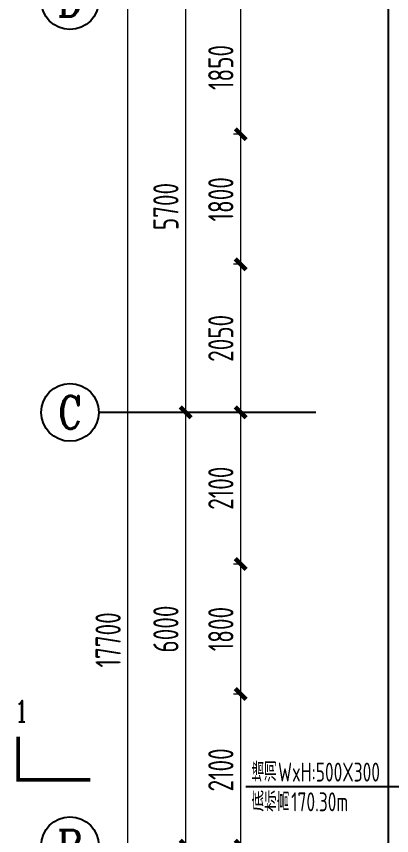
# Model space of a CAD drawing. Header units: millimetres. Extents: x 1742399 to 4898386, y 2481636 to 5226310.
# Drawn here: x 2083643 to 2088838, y 2668980 to 2680323 of the extents above; entities that cross this region are included whole.
import ezdxf
from ezdxf.enums import TextEntityAlignment as Align

# ---------------------------------------------------------------- set-up
doc = ezdxf.new("R2010")
doc.units = ezdxf.units.MM
doc.header["$LTSCALE"] = 1000
for name, color, linetype in [('AXIS', 3, 'Continuous'), ('AXIS_TEXT', 7, 'Continuous'), ('DIM_SYMB', 3, 'Continuous'), ('GROUND', 2, 'Continuous'), ('PUB_DIM', 3, 'Continuous'), ('YHJ_引出、索引', 3, 'Continuous')]:
    doc.layers.add(name, color=color, linetype=linetype)
doc.styles.add('_TCH_AXIS', font='COMPLEX', dxfattribs={"bigfont": 'GBCBIG'})
doc.styles.add('_TCH_LABEL', font='COMPLEX', dxfattribs={"bigfont": 'GBCBIG'})
doc.styles.add('COMPLEX', font='COMPLEX')
doc.styles.add('TSSD_Rein', font='TSSDENG', dxfattribs={"width": 0.7, "bigfont": '@1HZTXT'})
doc.styles.add('TSSD_REIN_T3', font='tssdeng.shx', dxfattribs={"width": 0.7, "bigfont": 'hztxt.shx'})
doc.dimstyles.new('_TCH_ARCH&&100', dxfattribs={"dimtxt": 350, "dimasz": 150, "dimexe": 100, "dimexo": 200, "dimgap": 100, "dimtad": 1, "dimdec": 0, "dimzin": 0, "dimdsep": 46, "dimtxsty": 'TSSD_REIN_T3', "dimblk": 'ARCHTICK', "dimcen": 0.09, "dimclrt": 7, "dimazin": 2, "dimtfac": 1, "dimtdec": 0, "dimtix": 1, "dimtmove": 2, "dimatfit": 3, "dimfxl": 1, "dimfxlon": 1, "dimtolj": 1, "dimtzin": 0, "dimlwd": 18, "dimlwe": 18, "dimarcsym": 0})

# ---------------------------------------------------------------- blocks, each defined once
blk = doc.blocks.new('_AXISO')
blk.add_circle((0, 0), 0.5)
at = {"layer": 'AXIS_TEXT', "style": 'COMPLEX', "width": 1.041667}
blk.add_attdef('A', text='', height=0.56, dxfattribs=at).set_placement((-0.25, -0.28), (0.25, -0.28), align=Align.FIT)
blk = doc.blocks.new('_ArchTick')
at = {"color": 0, "linetype": 'ByBlock', "const_width": 0.4}
blk.add_lwpolyline([(-0.5, -0.5), (0.5, 0.5)], dxfattribs=at)
blk = doc.blocks.new('*D130')
at = {"layer": 'AXIS', "color": 0, "lineweight": 18, "transparency": 16777216}
for p, q in [((2085189, 2680540), (2085088, 2680540)), ((2085188, 2662840), (2085188, 2680540)), ((2085189, 2662840), (2085088, 2662840))]:
    blk.add_line(p, q, dxfattribs=at)
at = {"layer": 'Defpoints', "color": 0, "transparency": 16777216}
for p in [(2085188, 2680540), (2088488, 2680540), (2088488, 2662840)]:
    blk.add_point(p, dxfattribs=at)
at = {"layer": 'AXIS', "color": 0, "lineweight": 18, "transparency": 16777216, "xscale": 150, "yscale": 150, "zscale": 150}
for p, rotation in [((2085188, 2680540), 90), ((2085188, 2662840), 270)]:
    blk.add_blockref('_ArchTick', p, dxfattribs=dict(at, rotation=rotation))
at = {"layer": 'AXIS', "color": 7, "transparency": 16777216, "insert": (2084913, 2671690), "char_height": 350, "attachment_point": 5, "rotation": 90, "style": 'TSSD_REIN_T3'}
blk.add_mtext('\\A1;17700', dxfattribs=at)
blk = doc.blocks.new('*D132')
at = {"layer": 'AXIS', "color": 0, "lineweight": 18, "transparency": 16777216}
for p, q in [((2085989, 2674840), (2085888, 2674840)), ((2085988, 2668840), (2085988, 2674840)), ((2085989, 2668840), (2085888, 2668840))]:
    blk.add_line(p, q, dxfattribs=at)
at = {"layer": 'Defpoints', "color": 0, "transparency": 16777216}
for p in [(2085988, 2674840), (2088488, 2674840), (2088488, 2668840)]:
    blk.add_point(p, dxfattribs=at)
at = {"layer": 'AXIS', "color": 0, "lineweight": 18, "transparency": 16777216, "xscale": 150, "yscale": 150, "zscale": 150}
for p, rotation in [((2085988, 2674840), 90), ((2085988, 2668840), 270)]:
    blk.add_blockref('_ArchTick', p, dxfattribs=dict(at, rotation=rotation))
at = {"layer": 'AXIS', "color": 7, "transparency": 16777216, "insert": (2085713, 2671840), "char_height": 350, "attachment_point": 5, "rotation": 90, "style": 'TSSD_REIN_T3'}
blk.add_mtext('\\A1;6000', dxfattribs=at)
blk = doc.blocks.new('*D133')
at = {"layer": 'AXIS', "color": 0, "lineweight": 18, "transparency": 16777216}
for p, q in [((2085989, 2680540), (2085888, 2680540)), ((2085988, 2674840), (2085988, 2680540)), ((2085989, 2674840), (2085888, 2674840))]:
    blk.add_line(p, q, dxfattribs=at)
at = {"layer": 'Defpoints', "color": 0, "transparency": 16777216}
for p in [(2085988, 2680540), (2088488, 2680540), (2088488, 2674840)]:
    blk.add_point(p, dxfattribs=at)
at = {"layer": 'AXIS', "color": 0, "lineweight": 18, "transparency": 16777216, "xscale": 150, "yscale": 150, "zscale": 150}
for p, rotation in [((2085988, 2680540), 90), ((2085988, 2674840), 270)]:
    blk.add_blockref('_ArchTick', p, dxfattribs=dict(at, rotation=rotation))
at = {"layer": 'AXIS', "color": 7, "transparency": 16777216, "insert": (2085713, 2677690), "char_height": 350, "attachment_point": 5, "rotation": 90, "style": 'TSSD_REIN_T3'}
blk.add_mtext('\\A1;5700', dxfattribs=at)
blk = doc.blocks.new('*D168')
at = {"layer": 'Defpoints', "color": 0, "transparency": 16777216}
for p in [(2086749, 2670940), (2088488, 2670940), (2088488, 2668840)]:
    blk.add_point(p, dxfattribs=at)
at = {"layer": 'PUB_DIM', "color": 0, "lineweight": 18, "transparency": 16777216}
for p, q in [((2086750, 2670940), (2086649, 2670940)), ((2086749, 2668840), (2086749, 2670940)), ((2086750, 2668840), (2086649, 2668840))]:
    blk.add_line(p, q, dxfattribs=at)
at = {"layer": 'PUB_DIM', "color": 0, "lineweight": 18, "transparency": 16777216, "xscale": 150, "yscale": 150, "zscale": 150}
for p, rotation in [((2086749, 2670940), 90), ((2086749, 2668840), 270)]:
    blk.add_blockref('_ArchTick', p, dxfattribs=dict(at, rotation=rotation))
at = {"layer": 'PUB_DIM', "color": 7, "transparency": 16777216, "insert": (2086474, 2669890), "char_height": 350, "attachment_point": 5, "rotation": 90, "style": 'TSSD_REIN_T3'}
blk.add_mtext('\\A1;2100', dxfattribs=at)
blk = doc.blocks.new('*D169')
at = {"layer": 'Defpoints', "color": 0, "transparency": 16777216}
for p in [(2086749, 2672740), (2088488, 2672740), (2088488, 2670940)]:
    blk.add_point(p, dxfattribs=at)
at = {"layer": 'PUB_DIM', "color": 0, "lineweight": 18, "transparency": 16777216}
for p, q in [((2086750, 2672740), (2086649, 2672740)), ((2086749, 2670940), (2086749, 2672740)), ((2086750, 2670940), (2086649, 2670940))]:
    blk.add_line(p, q, dxfattribs=at)
at = {"layer": 'PUB_DIM', "color": 0, "lineweight": 18, "transparency": 16777216, "xscale": 150, "yscale": 150, "zscale": 150}
for p, rotation in [((2086749, 2672740), 90), ((2086749, 2670940), 270)]:
    blk.add_blockref('_ArchTick', p, dxfattribs=dict(at, rotation=rotation))
at = {"layer": 'PUB_DIM', "color": 7, "transparency": 16777216, "insert": (2086474, 2671840), "char_height": 350, "attachment_point": 5, "rotation": 90, "style": 'TSSD_REIN_T3'}
blk.add_mtext('\\A1;1800', dxfattribs=at)
blk = doc.blocks.new('*D170')
at = {"layer": 'Defpoints', "color": 0, "transparency": 16777216}
for p in [(2086749, 2674840), (2088488, 2674840), (2088488, 2672740)]:
    blk.add_point(p, dxfattribs=at)
at = {"layer": 'PUB_DIM', "color": 0, "lineweight": 18, "transparency": 16777216}
for p, q in [((2086750, 2674840), (2086649, 2674840)), ((2086749, 2672740), (2086749, 2674840)), ((2086750, 2672740), (2086649, 2672740))]:
    blk.add_line(p, q, dxfattribs=at)
at = {"layer": 'PUB_DIM', "color": 0, "lineweight": 18, "transparency": 16777216, "xscale": 150, "yscale": 150, "zscale": 150}
for p, rotation in [((2086749, 2674840), 90), ((2086749, 2672740), 270)]:
    blk.add_blockref('_ArchTick', p, dxfattribs=dict(at, rotation=rotation))
at = {"layer": 'PUB_DIM', "color": 7, "transparency": 16777216, "insert": (2086474, 2673790), "char_height": 350, "attachment_point": 5, "rotation": 90, "style": 'TSSD_REIN_T3'}
blk.add_mtext('\\A1;2100', dxfattribs=at)
blk = doc.blocks.new('*D171')
at = {"layer": 'Defpoints', "color": 0, "transparency": 16777216}
for p in [(2086749, 2676890), (2088488, 2676890), (2088488, 2674840)]:
    blk.add_point(p, dxfattribs=at)
at = {"layer": 'PUB_DIM', "color": 0, "lineweight": 18, "transparency": 16777216}
for p, q in [((2086750, 2676890), (2086649, 2676890)), ((2086749, 2674840), (2086749, 2676890)), ((2086750, 2674840), (2086649, 2674840))]:
    blk.add_line(p, q, dxfattribs=at)
at = {"layer": 'PUB_DIM', "color": 0, "lineweight": 18, "transparency": 16777216, "xscale": 150, "yscale": 150, "zscale": 150}
for p, rotation in [((2086749, 2676890), 90), ((2086749, 2674840), 270)]:
    blk.add_blockref('_ArchTick', p, dxfattribs=dict(at, rotation=rotation))
at = {"layer": 'PUB_DIM', "color": 7, "transparency": 16777216, "insert": (2086474, 2675865), "char_height": 350, "attachment_point": 5, "rotation": 90, "style": 'TSSD_REIN_T3'}
blk.add_mtext('\\A1;2050', dxfattribs=at)
blk = doc.blocks.new('*D172')
at = {"layer": 'Defpoints', "color": 0, "transparency": 16777216}
for p in [(2086749, 2678690), (2088488, 2678690), (2088488, 2676890)]:
    blk.add_point(p, dxfattribs=at)
at = {"layer": 'PUB_DIM', "color": 0, "lineweight": 18, "transparency": 16777216}
for p, q in [((2086750, 2678690), (2086649, 2678690)), ((2086749, 2676890), (2086749, 2678690)), ((2086750, 2676890), (2086649, 2676890))]:
    blk.add_line(p, q, dxfattribs=at)
at = {"layer": 'PUB_DIM', "color": 0, "lineweight": 18, "transparency": 16777216, "xscale": 150, "yscale": 150, "zscale": 150}
for p, rotation in [((2086749, 2678690), 90), ((2086749, 2676890), 270)]:
    blk.add_blockref('_ArchTick', p, dxfattribs=dict(at, rotation=rotation))
at = {"layer": 'PUB_DIM', "color": 7, "transparency": 16777216, "insert": (2086474, 2677790), "char_height": 350, "attachment_point": 5, "rotation": 90, "style": 'TSSD_REIN_T3'}
blk.add_mtext('\\A1;1800', dxfattribs=at)
blk = doc.blocks.new('*D173')
at = {"layer": 'Defpoints', "color": 0, "transparency": 16777216}
for p in [(2086749, 2680540), (2088488, 2680540), (2088488, 2678690)]:
    blk.add_point(p, dxfattribs=at)
at = {"layer": 'PUB_DIM', "color": 0, "lineweight": 18, "transparency": 16777216}
for p, q in [((2086750, 2680540), (2086649, 2680540)), ((2086749, 2678690), (2086749, 2680540)), ((2086750, 2678690), (2086649, 2678690))]:
    blk.add_line(p, q, dxfattribs=at)
at = {"layer": 'PUB_DIM', "color": 0, "lineweight": 18, "transparency": 16777216, "xscale": 150, "yscale": 150, "zscale": 150}
for p, rotation in [((2086749, 2680540), 90), ((2086749, 2678690), 270)]:
    blk.add_blockref('_ArchTick', p, dxfattribs=dict(at, rotation=rotation))
at = {"layer": 'PUB_DIM', "color": 7, "transparency": 16777216, "insert": (2086474, 2679615), "char_height": 350, "attachment_point": 5, "rotation": 90, "style": 'TSSD_REIN_T3'}
blk.add_mtext('\\A1;1850', dxfattribs=at)

msp = doc.modelspace()

# ---------------------------------------------------------------- linework, layer by layer
at = {"layer": 'AXIS'}
msp.add_line((2087788.5, 2674840), (2084785.2, 2674840), dxfattribs=at)
at = {"layer": 'DIM_SYMB', "const_width": 50}
msp.add_lwpolyline([(2083668.1, 2670351.9), (2083668.1, 2669751.9), (2084668.1, 2669751.9)], dxfattribs=at)
at = {"layer": 'GROUND'}
msp.add_line((2088788.5, 2681240), (2088788.5, 2662140), dxfattribs=at)
at = {"layer": 'YHJ_引出、索引'}
msp.add_line((2089048.9, 2669657.7), (2086818.5, 2669657.7), dxfattribs=at)

# ---------------------------------------------------------------- block references
at = {"layer": 'AXIS'}
ref = msp.add_blockref('_AXISO', (2084385.2, 2680540), dxfattribs=dict(at, xscale=800, yscale=800, zscale=800))
ref.add_attrib('A', 'D', dxfattribs={"layer": 'AXIS_TEXT', "height": 435.3, "style": '_TCH_AXIS'}).set_placement((2084209, 2680322.4), (2084561.3, 2680322.4), align=Align.FIT)
ref = msp.add_blockref('_AXISO', (2084385.2, 2674840), dxfattribs=dict(at, xscale=800, yscale=800, zscale=800))
ref.add_attrib('A', 'C', dxfattribs={"layer": 'AXIS_TEXT', "height": 455.7, "style": '_TCH_AXIS'}).set_placement((2084222.4, 2674612.2), (2084547.9, 2674612.2), align=Align.FIT)
ref = msp.add_blockref('_AXISO', (2084385.2, 2668840), dxfattribs=dict(at, xscale=800, yscale=800, zscale=800))
ref.add_attrib('A', 'B', dxfattribs={"layer": 'AXIS_TEXT', "height": 435.3, "style": '_TCH_AXIS'}).set_placement((2084209, 2668622.4), (2084561.3, 2668622.4), align=Align.FIT)

# ---------------------------------------------------------------- texts
at = {"layer": 'DIM_SYMB', "color": 7, "style": '_TCH_LABEL', "width": 0.705882}
msp.add_text('1', height=297.5, dxfattribs=at).set_placement((2083623.1, 2670553.1))
at = {"layer": 'YHJ_引出、索引', "color": 7, "style": 'TSSD_Rein', "width": 0.7}
for s, p in [('墙洞', (2086897.2, 2669728.2)), ('WxH:500X300', (2087264.7, 2669728.2)), ('底标高', (2086897.2, 2669316.4)), ('170.30m', (2087448.5, 2669316.4))]:
    msp.add_text(s, height=262.5, dxfattribs=at).set_placement(p)

# ---------------------------------------------------------------- dimensions: what is measured, and where the dimension line sits
at = {"layer": 'AXIS'}
for p1, p2, distance, picture, middle in [((2088488.5, 2662840), (2088488.5, 2680540), 3300, '*D130', (2084913.5, 2671690)), ((2088488.5, 2674840), (2088488.5, 2680540), 2500, '*D133', (2085713.5, 2677690)), ((2088488.5, 2668840), (2088488.5, 2674840), 2500, '*D132', (2085713.5, 2671840))]:
    dim = msp.add_aligned_dim(p1=p1, p2=p2, distance=distance, dimstyle='_TCH_ARCH&&100', dxfattribs=at)
    dim.commit()
    dim.dimension.update_dxf_attribs({"geometry": picture, "text_midpoint": middle})
at = {"layer": 'PUB_DIM'}
for p1, p2, picture, middle in [((2088488.5, 2678690), (2088488.5, 2680540), '*D173', (2086473.7, 2679615)), ((2088488.5, 2676890), (2088488.5, 2678690), '*D172', (2086473.7, 2677790)), ((2088488.5, 2674840), (2088488.5, 2676890), '*D171', (2086473.7, 2675865)), ((2088488.5, 2672740), (2088488.5, 2674840), '*D170', (2086473.7, 2673790)), ((2088488.5, 2670940), (2088488.5, 2672740), '*D169', (2086473.7, 2671840)), ((2088488.5, 2668840), (2088488.5, 2670940), '*D168', (2086473.7, 2669890))]:
    dim = msp.add_aligned_dim(p1=p1, p2=p2, distance=1739.8, dimstyle='_TCH_ARCH&&100', dxfattribs=at)
    dim.commit()
    dim.dimension.update_dxf_attribs({"geometry": picture, "text_midpoint": middle})

doc.saveas('drawing.dxf')
